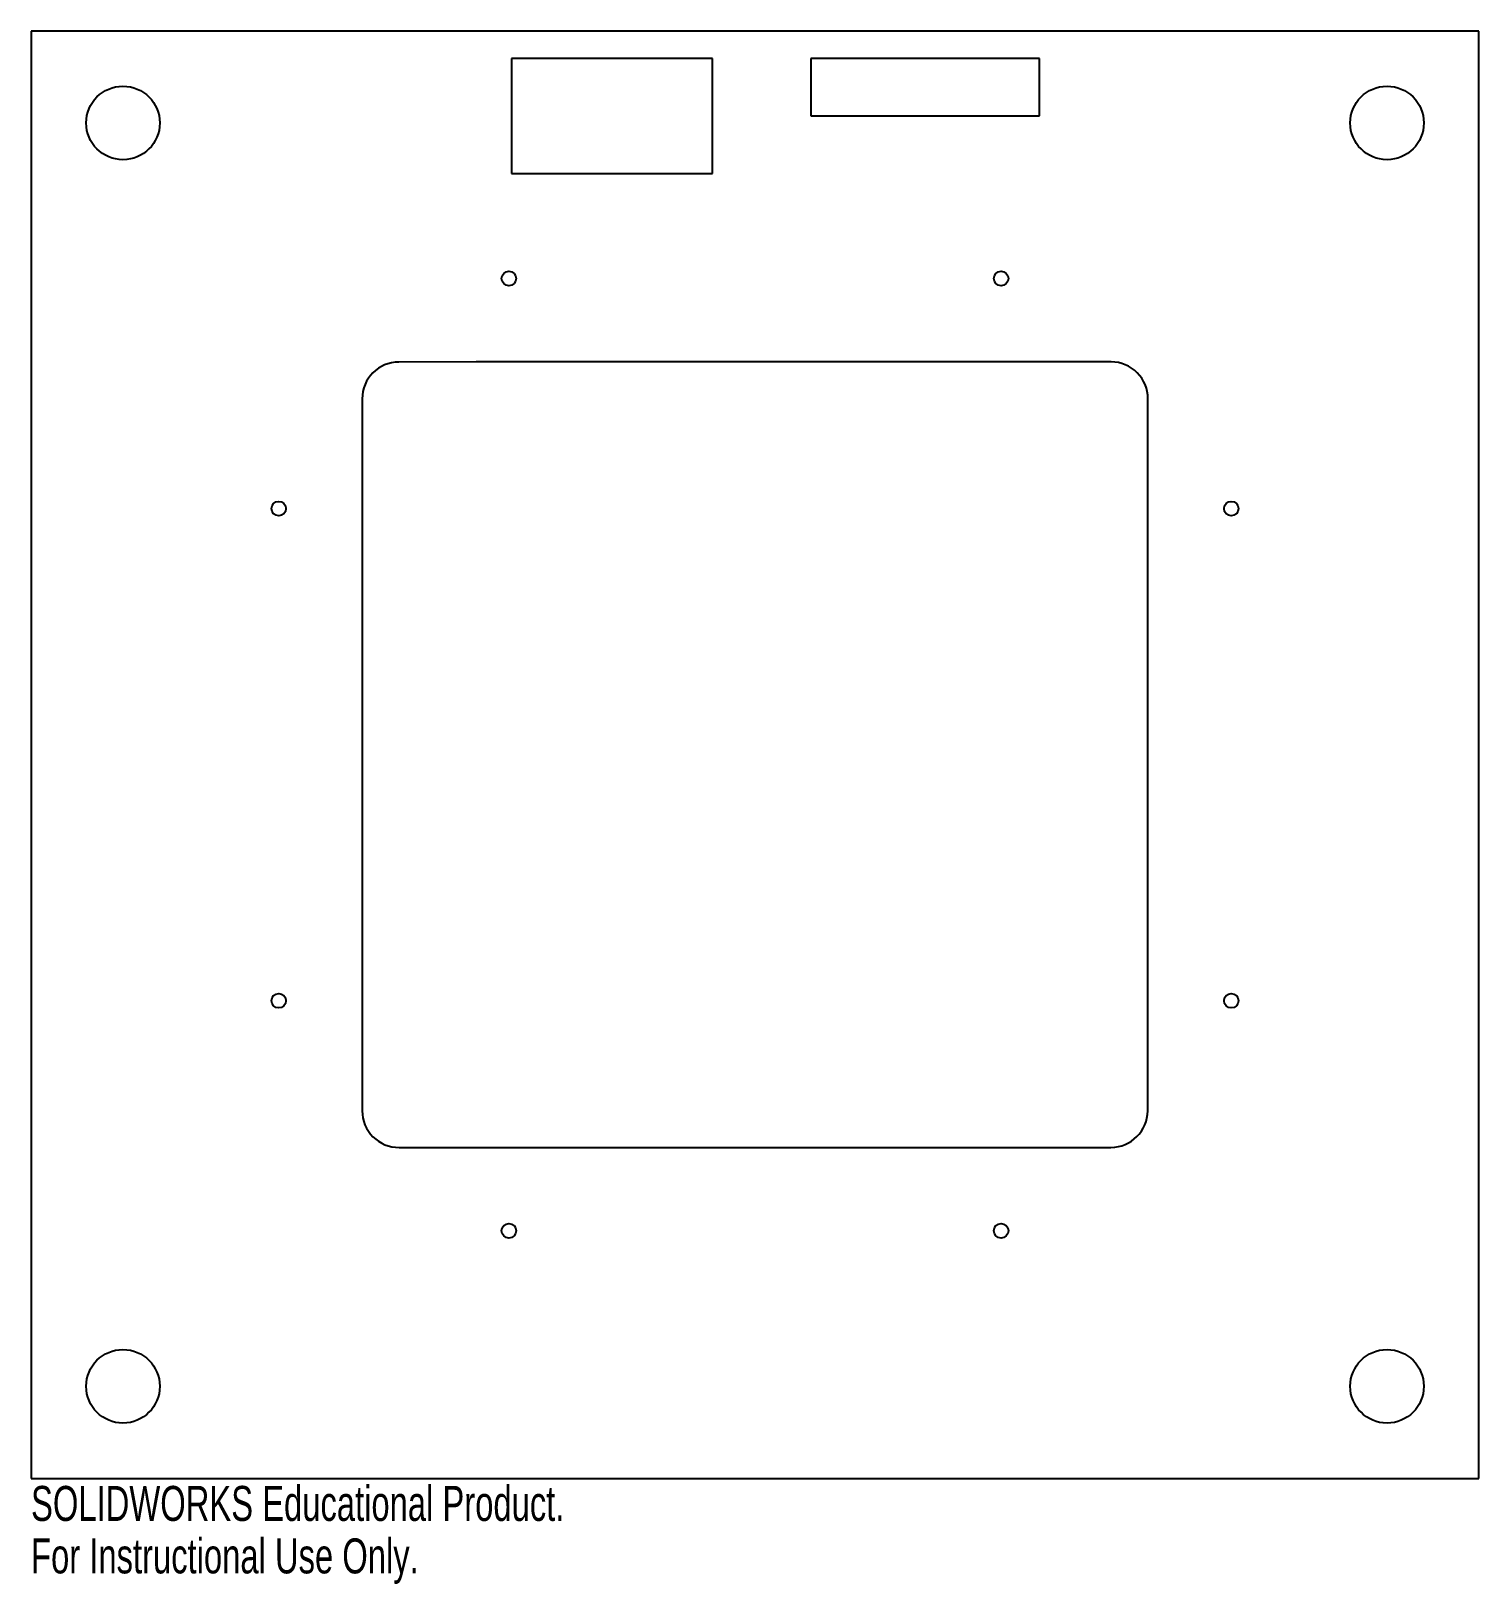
# Model space of a CAD drawing. Header units: inches. Extents: x -3.94 to 3.94, y -4.51 to 3.94.
import ezdxf

# ---------------------------------------------------------------- set-up
doc = ezdxf.new("R2010")
doc.units = ezdxf.units.IN
doc.header["$MEASUREMENT"] = 0
doc.styles.add('SLDTEXTSTYLE0', font='TXT', dxfattribs={"width": 0.7})

msp = doc.modelspace()

# ---------------------------------------------------------------- linework, layer by layer
at = {"color": 7, "linetype": 'Continuous'}
for p, q in [((3.9375, 3.9366), (-3.9375, 3.9366)), ((-3.9375, 3.9366), (-3.9375, -3.9384)), ((3.9375, -3.9384), (3.9375, 3.9366)), ((-0.2318, 3.7866), (-1.3246, 3.7866)), ((-1.3246, 3.7866), (-1.3246, 3.1625)), ((-0.2318, 3.1625), (-0.2318, 3.7866)), ((1.5467, 3.7866), (0.3041, 3.7866)), ((0.3041, 3.7866), (0.3041, 3.475)), ((1.5467, 3.475), (1.5467, 3.7866)), ((0.3041, 3.475), (1.5467, 3.475)), ((-1.3246, 3.1625), (-0.2318, 3.1625)), ((-1.5157, 2.1366), (-1.9369, 2.136)), ((1.5157, 2.1366), (-1.5157, 2.1366)), ((1.9372, 2.1366), (1.5157, 2.1366)), ((-2.1366, 1.936), (-2.1366, 1.5157)), ((2.1366, 1.5157), (2.1372, 1.9363)), ((-2.1366, 1.5157), (-2.1366, -1.5157)), ((2.1366, -1.5157), (2.1366, 1.5157)), ((-2.1366, -1.5157), (-2.1366, -1.9371)), ((2.1366, -1.6839), (2.1366, -1.5157)), ((2.1361, -1.937), (2.1366, -1.6839)), ((-1.9362, -2.1371), (-1.6839, -2.1366)), ((-1.6839, -2.1366), (-1.5157, -2.1366)), ((-1.5157, -2.1366), (1.5157, -2.1366)), ((1.5157, -2.1366), (1.6839, -2.1366)), ((1.6839, -2.1366), (1.9361, -2.1366)), ((-3.9375, -3.9384), (3.9375, -3.9384))]:
    msp.add_line(p, q, dxfattribs=at)
at = {"color": 7, "linetype": 'Continuous', "lineweight": 25}
for p, q in [((-3.9375, 3.9366), (-3.9375, -3.9384)), ((3.9375, 3.9366), (-3.9375, 3.9366)), ((3.9375, -3.9384), (3.9375, 3.9366)), ((-0.2318, 3.7866), (-1.3246, 3.7866)), ((-1.3246, 3.7866), (-1.3246, 3.1625)), ((-0.2318, 3.1625), (-0.2318, 3.7866)), ((1.5467, 3.7866), (0.3041, 3.7866)), ((0.3041, 3.7866), (0.3041, 3.475)), ((1.5467, 3.475), (1.5467, 3.7866)), ((0.3041, 3.475), (1.5467, 3.475)), ((-1.3246, 3.1625), (-0.2318, 3.1625)), ((-1.5157, 2.1366), (-1.9369, 2.136)), ((1.9372, 2.1366), (-1.5157, 2.1366)), ((-2.1366, 1.936), (-2.1366, -1.9371)), ((2.1366, 1.5157), (2.1372, 1.9363)), ((2.1366, -1.6839), (2.1366, 1.5157)), ((2.1361, -1.937), (2.1366, -1.6839)), ((-1.9362, -2.1371), (-1.6839, -2.1366)), ((-1.6839, -2.1366), (1.9361, -2.1366)), ((-3.9375, -3.9384), (3.9375, -3.9384))]:
    msp.add_line(p, q, dxfattribs=at)
at = {"color": 7, "linetype": 'Continuous'}
for centre, radius in [((-3.4375, 3.4366), 0.2), ((3.4375, 3.4366), 0.2), ((-1.3386, 2.5904), 0.0394), ((1.3386, 2.5904), 0.0394), ((-2.5904, 1.3386), 0.0394), ((2.5904, 1.3386), 0.0394), ((-2.5904, -1.3386), 0.0394), ((2.5904, -1.3386), 0.0394), ((-1.3386, -2.5904), 0.0394), ((1.3386, -2.5904), 0.0394), ((-3.4375, -3.4366), 0.2), ((3.4375, -3.4366), 0.2)]:
    msp.add_circle(centre, radius, dxfattribs=at)
at = {"color": 7, "linetype": 'Continuous', "lineweight": 25}
for centre, radius in [((-3.4375, 3.4366), 0.2), ((3.4375, 3.4366), 0.2), ((-1.3386, 2.5904), 0.0394), ((1.3386, 2.5904), 0.0394), ((-2.5904, 1.3386), 0.0394), ((2.5904, 1.3386), 0.0394), ((-2.5904, -1.3386), 0.0394), ((2.5904, -1.3386), 0.0394), ((-1.3386, -2.5904), 0.0394), ((1.3386, -2.5904), 0.0394), ((-3.4375, -3.4366), 0.2), ((3.4375, -3.4366), 0.2)]:
    msp.add_circle(centre, radius, dxfattribs=at)
at = {"color": 7, "linetype": 'Continuous'}
for centre, start, end in [((-1.9366, 1.936), 90.08588, 180), ((1.9372, 1.9366), 359.91412, 90), ((-1.9366, -1.9371), 180, 270.11776), ((1.9361, -1.9366), 270, 359.88224)]:
    msp.add_arc(centre, 0.2, start, end, dxfattribs=at)
at = {"color": 7, "linetype": 'Continuous', "lineweight": 25}
for centre, start, end in [((-1.9366, 1.936), 90.08588, 180), ((1.9372, 1.9366), 359.91412, 90), ((-1.9366, -1.9371), 180, 270.11776), ((1.9361, -1.9366), 270, 359.88224)]:
    msp.add_arc(centre, 0.2, start, end, dxfattribs=at)

# ---------------------------------------------------------------- texts
at = {"color": 7, "linetype": 'Continuous', "char_height": 0.1903, "attachment_point": 1, "style": 'SLDTEXTSTYLE0'}
for s, insert in [('SOLIDWORKS Educational Product.', (-3.9375, -3.9786)), ('For Instructional Use Only.', (-3.9375, -4.264))]:
    msp.add_mtext(s, dxfattribs=dict(at, insert=insert))

doc.saveas('drawing.dxf')
